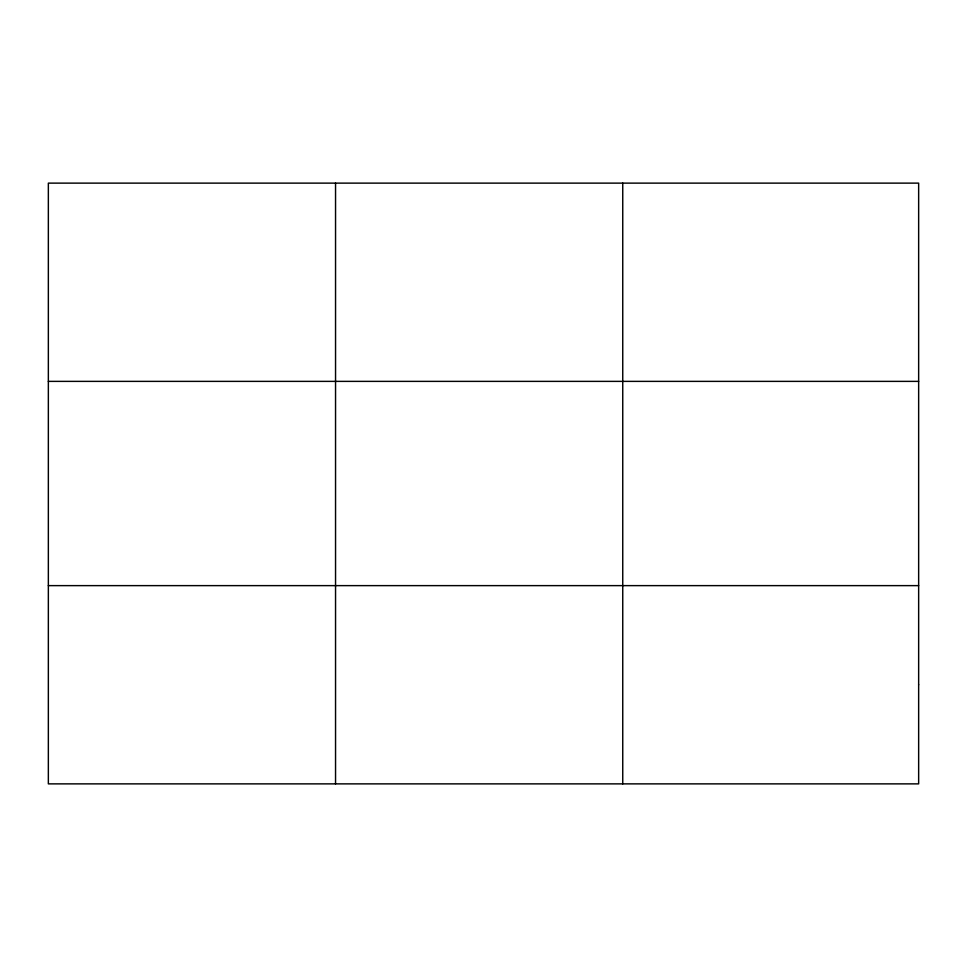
<?xml version="1.0" encoding="UTF-8"?>
<svg xmlns="http://www.w3.org/2000/svg" width="967" height="967" viewBox="0 0 967 967"><rect width="100%" height="100%" fill="white"/><g stroke="black" fill="none" stroke-linecap="round" stroke-linejoin="round"><path stroke-width="1.45" d="M335.549 183.126L335.549 783.874M622.748 183.126L622.748 783.874M48.35 381.373L918.65 381.373M48.35 585.627L918.65 585.627M918.65 684.745L918.65 783.874L48.35 783.874L48.35 183.126L918.65 183.126L918.65 684.745"/></g></svg>
